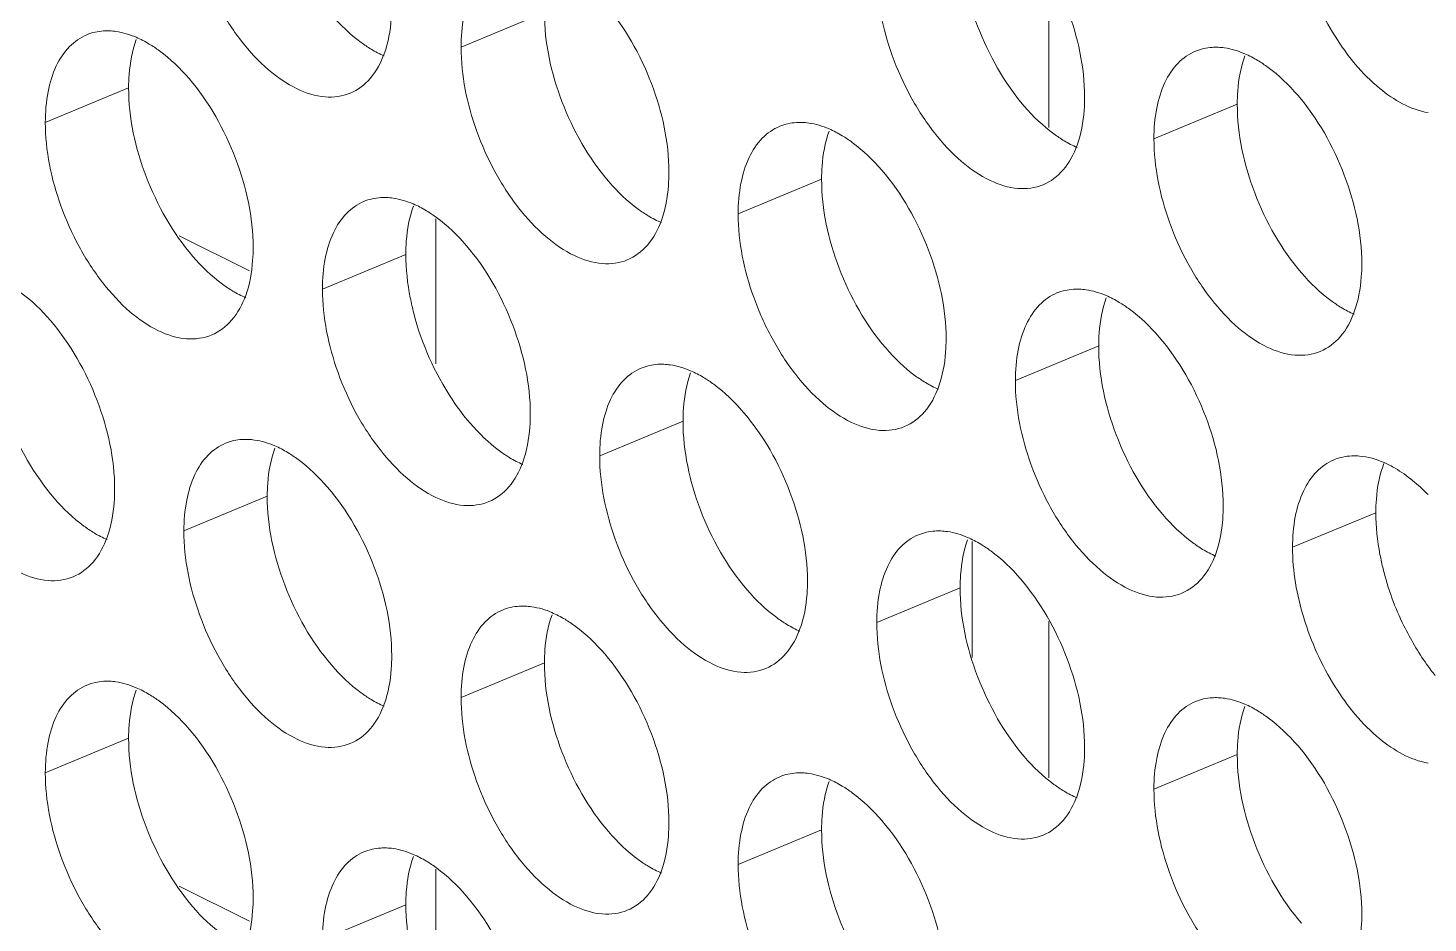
# Model space of a CAD drawing. Header units: millimetres. Extents: x 0 to 2524, y 0 to 1785.
# Drawn here: x 1798.18 to 1808.52, y 869.92 to 876.53 of the extents above; entities that cross this region are included whole.
import ezdxf

# ---------------------------------------------------------------- set-up
doc = ezdxf.new("R2010")
doc.units = ezdxf.units.MM
doc.header["$LTSCALE"] = 0.1
doc.layers.add('标注', color=251, linetype='Continuous', lineweight=9)

msp = doc.modelspace()

# ---------------------------------------------------------------- linework, layer by layer
at = {"layer": '标注'}
for p, q in [((1805.72, 876.949), (1805.72, 875.795)), ((1801.996, 876.644), (1801.381, 876.388)), ((1798.927, 876.089), (1798.312, 875.833)), ((1807.11, 875.968), (1806.495, 875.712)), ((1804.042, 875.413), (1803.426, 875.157)), ((1801.194, 874.05), (1801.194, 875.121)), ((1799.819, 874.738), (1799.299, 874.997)), ((1800.973, 874.859), (1800.358, 874.603)), ((1806.087, 874.183), (1805.472, 873.927)), ((1803.019, 873.628), (1802.404, 873.373)), ((1799.95, 873.074), (1799.335, 872.818)), ((1808.133, 872.952), (1807.518, 872.697)), ((1805.154, 871.883), (1805.154, 872.741)), ((1805.064, 872.398), (1804.449, 872.142)), ((1805.72, 872.149), (1805.72, 870.995)), ((1801.996, 871.844), (1801.381, 871.588)), ((1798.927, 871.289), (1798.312, 871.033)), ((1807.11, 871.168), (1806.495, 870.912)), ((1804.042, 870.613), (1803.426, 870.357)), ((1801.194, 869.25), (1801.194, 870.321)), ((1799.819, 869.938), (1799.299, 870.197)), ((1800.973, 870.059), (1800.358, 869.803))]:
    msp.add_line(p, q, dxfattribs=at)
msp.add_arc((1810.248, 873.052), 2.125, 194.0297, 206.073, dxfattribs=at)
for points, knots in [([(1800.563, 876.049), (1800.505, 876.025), (1800.366, 876.007), (1800.154, 876.076), (1799.944, 876.222), (1799.747, 876.435), (1799.576, 876.7), (1799.402, 877.089), (1799.335, 877.409), (1799.335, 877.618)], [0, 0, 0, 0, 0.08419, 0.180629, 0.294901, 0.426206, 0.569756, 0.71848, 1, 1, 1, 1]), ([(1808.518, 875.905), (1808.387, 875.927), (1808.113, 876.088), (1807.804, 876.471), (1807.582, 876.959), (1807.518, 877.321), (1807.518, 877.497)], [0, 0, 0, 0, 0.200223, 0.454809, 0.735097, 1, 1, 1, 1]), ([(1805.538, 875.953), (1805.39, 876.126), (1805.164, 876.526), (1805.064, 876.975), (1805.064, 877.198)], [0, 0, 0, 0, 0.505546, 1, 1, 1, 1]), ([(1805.51, 877.264), (1805.658, 877.092), (1805.884, 876.692), (1805.983, 876.242), (1805.983, 876.019)], [0, 0, 0, 0, 0.505546, 1, 1, 1, 1]), ([(1801.381, 876.388), (1801.381, 876.463), (1801.392, 876.606), (1801.45, 876.799), (1801.547, 876.95), (1801.639, 877.015), (1801.687, 877.034)], [0, 0, 0, 0, 0.300633, 0.564844, 0.793499, 1, 1, 1, 1]), ([(1805.677, 875.373), (1805.619, 875.349), (1805.48, 875.331), (1805.268, 875.4), (1805.058, 875.546), (1804.861, 875.759), (1804.69, 876.024), (1804.516, 876.413), (1804.449, 876.734), (1804.449, 876.942)], [0, 0, 0, 0, 0.08419, 0.180629, 0.294901, 0.426206, 0.569756, 0.71848, 1, 1, 1, 1]), ([(1800.869, 876.695), (1800.869, 876.663), (1800.865, 876.543), (1800.844, 876.423), (1800.814, 876.34)], [0, 0, 0, 0, 0.269025, 1, 1, 1, 1]), ([(1802.441, 876.71), (1802.59, 876.537), (1802.815, 876.137), (1802.915, 875.688), (1802.915, 875.465)], [0, 0, 0, 0, 0.505546, 1, 1, 1, 1]), ([(1800.717, 876.373), (1800.692, 876.389), (1800.583, 876.462), (1800.489, 876.553), (1800.424, 876.629)], [0, 0, 0, 0, 0.231736, 1, 1, 1, 1]), ([(1802.469, 875.399), (1802.321, 875.571), (1802.096, 875.971), (1801.996, 876.421), (1801.996, 876.644)], [0, 0, 0, 0, 0.505546, 1, 1, 1, 1]), ([(1798.312, 875.833), (1798.312, 875.909), (1798.324, 876.052), (1798.381, 876.245), (1798.478, 876.395), (1798.571, 876.46), (1798.619, 876.48)], [0, 0, 0, 0, 0.300633, 0.564844, 0.793499, 1, 1, 1, 1]), ([(1798.619, 876.48), (1798.658, 876.496), (1798.714, 876.509), (1798.771, 876.509), (1798.786, 876.509)], [0, 0, 0, 0, 0.741995, 1, 1, 1, 1]), ([(1798.786, 876.509), (1798.802, 876.508), (1798.869, 876.502), (1798.935, 876.481), (1798.983, 876.461)], [0, 0, 0, 0, 0.236225, 1, 1, 1, 1]), ([(1798.927, 876.089), (1798.927, 876.121), (1798.932, 876.241), (1798.953, 876.362), (1798.983, 876.444)], [0, 0, 0, 0, 0.269025, 1, 1, 1, 1]), ([(1799.079, 876.411), (1799.105, 876.396), (1799.213, 876.323), (1799.308, 876.231), (1799.373, 876.156)], [0, 0, 0, 0, 0.231736, 1, 1, 1, 1]), ([(1802.608, 874.818), (1802.551, 874.795), (1802.412, 874.777), (1802.2, 874.845), (1801.989, 874.992), (1801.792, 875.205), (1801.621, 875.47), (1801.448, 875.859), (1801.381, 876.179), (1801.381, 876.388)], [0, 0, 0, 0, 0.08419, 0.180629, 0.294901, 0.426206, 0.569756, 0.71848, 1, 1, 1, 1]), ([(1806.801, 876.359), (1806.84, 876.375), (1806.897, 876.387), (1806.954, 876.388), (1806.968, 876.387)], [0, 0, 0, 0, 0.741995, 1, 1, 1, 1]), ([(1806.968, 876.387), (1806.984, 876.387), (1807.052, 876.38), (1807.118, 876.36), (1807.165, 876.34)], [0, 0, 0, 0, 0.236225, 1, 1, 1, 1]), ([(1800.814, 876.34), (1800.79, 876.275), (1800.728, 876.155), (1800.619, 876.072), (1800.563, 876.049)], [0, 0, 0, 0, 0.533077, 1, 1, 1, 1]), ([(1806.495, 875.712), (1806.495, 875.788), (1806.506, 875.93), (1806.564, 876.123), (1806.661, 876.274), (1806.754, 876.339), (1806.801, 876.359)], [0, 0, 0, 0, 0.300633, 0.564844, 0.793499, 1, 1, 1, 1]), ([(1807.11, 875.968), (1807.11, 876), (1807.114, 876.12), (1807.136, 876.24), (1807.166, 876.323)], [0, 0, 0, 0, 0.269025, 1, 1, 1, 1]), ([(1807.262, 876.29), (1807.288, 876.274), (1807.396, 876.201), (1807.49, 876.11), (1807.556, 876.034)], [0, 0, 0, 0, 0.231736, 1, 1, 1, 1]), ([(1799.401, 874.844), (1799.253, 875.017), (1799.027, 875.417), (1798.927, 875.866), (1798.927, 876.089)], [0, 0, 0, 0, 0.505546, 1, 1, 1, 1]), ([(1799.373, 876.156), (1799.521, 875.983), (1799.747, 875.583), (1799.846, 875.133), (1799.846, 874.911)], [0, 0, 0, 0, 0.505546, 1, 1, 1, 1]), ([(1805.983, 876.019), (1805.983, 875.987), (1805.979, 875.867), (1805.958, 875.747), (1805.928, 875.664)], [0, 0, 0, 0, 0.269025, 1, 1, 1, 1]), ([(1807.584, 874.723), (1807.435, 874.895), (1807.21, 875.295), (1807.11, 875.745), (1807.11, 875.968)], [0, 0, 0, 0, 0.505546, 1, 1, 1, 1]), ([(1807.556, 876.034), (1807.704, 875.862), (1807.929, 875.461), (1808.029, 875.012), (1808.029, 874.789)], [0, 0, 0, 0, 0.505546, 1, 1, 1, 1]), ([(1805.832, 875.697), (1805.806, 875.713), (1805.698, 875.786), (1805.603, 875.877), (1805.538, 875.953)], [0, 0, 0, 0, 0.231736, 1, 1, 1, 1]), ([(1799.54, 874.264), (1799.482, 874.24), (1799.343, 874.222), (1799.131, 874.291), (1798.921, 874.437), (1798.724, 874.65), (1798.553, 874.916), (1798.379, 875.304), (1798.312, 875.625), (1798.312, 875.833)], [0, 0, 0, 0, 0.08419, 0.180629, 0.294901, 0.426206, 0.569756, 0.71848, 1, 1, 1, 1]), ([(1803.426, 875.157), (1803.426, 875.233), (1803.438, 875.376), (1803.495, 875.569), (1803.592, 875.719), (1803.685, 875.784), (1803.733, 875.804)], [0, 0, 0, 0, 0.300633, 0.564844, 0.793499, 1, 1, 1, 1]), ([(1803.733, 875.804), (1803.772, 875.82), (1803.829, 875.833), (1803.885, 875.833), (1803.9, 875.833)], [0, 0, 0, 0, 0.741995, 1, 1, 1, 1]), ([(1803.9, 875.833), (1803.916, 875.832), (1803.984, 875.826), (1804.049, 875.805), (1804.097, 875.785)], [0, 0, 0, 0, 0.236225, 1, 1, 1, 1]), ([(1804.042, 875.413), (1804.042, 875.445), (1804.046, 875.565), (1804.067, 875.686), (1804.097, 875.768)], [0, 0, 0, 0, 0.269025, 1, 1, 1, 1]), ([(1804.194, 875.735), (1804.219, 875.72), (1804.327, 875.647), (1804.422, 875.555), (1804.487, 875.48)], [0, 0, 0, 0, 0.231736, 1, 1, 1, 1]), ([(1805.928, 875.664), (1805.904, 875.599), (1805.842, 875.48), (1805.733, 875.396), (1805.677, 875.373)], [0, 0, 0, 0, 0.533077, 1, 1, 1, 1]), ([(1807.723, 874.143), (1807.665, 874.119), (1807.526, 874.101), (1807.314, 874.17), (1807.104, 874.316), (1806.907, 874.529), (1806.735, 874.794), (1806.562, 875.183), (1806.495, 875.503), (1806.495, 875.712)], [0, 0, 0, 0, 0.08419, 0.180629, 0.294901, 0.426206, 0.569756, 0.71848, 1, 1, 1, 1]), ([(1802.915, 875.465), (1802.915, 875.433), (1802.911, 875.313), (1802.889, 875.192), (1802.859, 875.11)], [0, 0, 0, 0, 0.269025, 1, 1, 1, 1]), ([(1804.487, 875.48), (1804.636, 875.307), (1804.861, 874.907), (1804.961, 874.457), (1804.961, 874.235)], [0, 0, 0, 0, 0.505546, 1, 1, 1, 1]), ([(1802.763, 875.143), (1802.737, 875.158), (1802.629, 875.231), (1802.535, 875.323), (1802.469, 875.399)], [0, 0, 0, 0, 0.231736, 1, 1, 1, 1]), ([(1804.515, 874.168), (1804.367, 874.341), (1804.141, 874.741), (1804.042, 875.191), (1804.042, 875.413)], [0, 0, 0, 0, 0.505546, 1, 1, 1, 1]), ([(1800.358, 874.603), (1800.358, 874.679), (1800.369, 874.821), (1800.427, 875.014), (1800.524, 875.165), (1800.616, 875.23), (1800.664, 875.25)], [0, 0, 0, 0, 0.300633, 0.564844, 0.793499, 1, 1, 1, 1]), ([(1800.664, 875.25), (1800.703, 875.266), (1800.76, 875.278), (1800.817, 875.279), (1800.831, 875.278)], [0, 0, 0, 0, 0.741995, 1, 1, 1, 1]), ([(1800.831, 875.278), (1800.847, 875.278), (1800.915, 875.271), (1800.981, 875.251), (1801.028, 875.231)], [0, 0, 0, 0, 0.236225, 1, 1, 1, 1]), ([(1800.973, 874.859), (1800.973, 874.891), (1800.977, 875.011), (1800.999, 875.131), (1801.029, 875.214)], [0, 0, 0, 0, 0.269025, 1, 1, 1, 1]), ([(1801.125, 875.181), (1801.151, 875.165), (1801.259, 875.093), (1801.353, 875.001), (1801.419, 874.925)], [0, 0, 0, 0, 0.231736, 1, 1, 1, 1]), ([(1804.654, 873.588), (1804.596, 873.564), (1804.458, 873.546), (1804.245, 873.615), (1804.035, 873.761), (1803.838, 873.974), (1803.667, 874.24), (1803.493, 874.629), (1803.426, 874.949), (1803.426, 875.157)], [0, 0, 0, 0, 0.08419, 0.180629, 0.294901, 0.426206, 0.569756, 0.71848, 1, 1, 1, 1]), ([(1802.859, 875.11), (1802.836, 875.044), (1802.773, 874.925), (1802.665, 874.842), (1802.608, 874.818)], [0, 0, 0, 0, 0.533077, 1, 1, 1, 1]), ([(1801.419, 874.925), (1801.567, 874.753), (1801.792, 874.353), (1801.892, 873.903), (1801.892, 873.68)], [0, 0, 0, 0, 0.505546, 1, 1, 1, 1]), ([(1799.695, 874.588), (1799.669, 874.604), (1799.561, 874.677), (1799.466, 874.768), (1799.401, 874.844)], [0, 0, 0, 0, 0.231736, 1, 1, 1, 1]), ([(1799.846, 874.911), (1799.846, 874.878), (1799.842, 874.758), (1799.821, 874.638), (1799.791, 874.555)], [0, 0, 0, 0, 0.269025, 1, 1, 1, 1]), ([(1801.031, 874.426), (1801.022, 874.463), (1800.99, 874.605), (1800.973, 874.751), (1800.973, 874.859)], [0, 0, 0, 0, 0.261395, 1, 1, 1, 1]), ([(1807.877, 874.467), (1807.851, 874.483), (1807.743, 874.555), (1807.649, 874.647), (1807.584, 874.723)], [0, 0, 0, 0, 0.231736, 1, 1, 1, 1]), ([(1808.029, 874.789), (1808.029, 874.757), (1808.025, 874.637), (1808.003, 874.517), (1807.973, 874.434)], [0, 0, 0, 0, 0.269025, 1, 1, 1, 1]), ([(1798.057, 874.626), (1798.082, 874.611), (1798.19, 874.538), (1798.285, 874.447), (1798.35, 874.371)], [0, 0, 0, 0, 0.231736, 1, 1, 1, 1]), ([(1799.791, 874.555), (1799.767, 874.49), (1799.705, 874.371), (1799.596, 874.287), (1799.54, 874.264)], [0, 0, 0, 0, 0.533077, 1, 1, 1, 1]), ([(1801.586, 873.034), (1801.528, 873.01), (1801.389, 872.992), (1801.177, 873.061), (1800.967, 873.207), (1800.77, 873.42), (1800.598, 873.685), (1800.425, 874.074), (1800.358, 874.394), (1800.358, 874.603)], [0, 0, 0, 0, 0.08419, 0.180629, 0.294901, 0.426206, 0.569756, 0.71848, 1, 1, 1, 1]), ([(1805.472, 873.927), (1805.472, 874.003), (1805.484, 874.145), (1805.541, 874.338), (1805.638, 874.489), (1805.731, 874.554), (1805.779, 874.574)], [0, 0, 0, 0, 0.300633, 0.564844, 0.793499, 1, 1, 1, 1]), ([(1805.779, 874.574), (1805.818, 874.59), (1805.874, 874.602), (1805.931, 874.603), (1805.946, 874.602)], [0, 0, 0, 0, 0.741995, 1, 1, 1, 1]), ([(1805.946, 874.602), (1805.962, 874.602), (1806.029, 874.595), (1806.095, 874.575), (1806.143, 874.555)], [0, 0, 0, 0, 0.236225, 1, 1, 1, 1]), ([(1806.087, 874.183), (1806.087, 874.215), (1806.092, 874.335), (1806.113, 874.455), (1806.143, 874.538)], [0, 0, 0, 0, 0.269025, 1, 1, 1, 1]), ([(1801.447, 873.614), (1801.399, 873.669), (1801.216, 873.915), (1801.089, 874.201), (1801.031, 874.426)], [0, 0, 0, 0, 0.24034, 1, 1, 1, 1]), ([(1806.239, 874.505), (1806.265, 874.489), (1806.373, 874.417), (1806.468, 874.325), (1806.533, 874.249)], [0, 0, 0, 0, 0.231736, 1, 1, 1, 1]), ([(1807.973, 874.434), (1807.95, 874.368), (1807.888, 874.249), (1807.779, 874.166), (1807.723, 874.143)], [0, 0, 0, 0, 0.533077, 1, 1, 1, 1]), ([(1798.378, 873.059), (1798.23, 873.232), (1798.004, 873.632), (1797.905, 874.082), (1797.905, 874.304)], [0, 0, 0, 0, 0.505546, 1, 1, 1, 1]), ([(1798.35, 874.371), (1798.498, 874.198), (1798.724, 873.798), (1798.824, 873.348), (1798.824, 873.126)], [0, 0, 0, 0, 0.505546, 1, 1, 1, 1]), ([(1804.961, 874.235), (1804.961, 874.202), (1804.956, 874.082), (1804.935, 873.962), (1804.905, 873.88)], [0, 0, 0, 0, 0.269025, 1, 1, 1, 1]), ([(1806.533, 874.249), (1806.681, 874.077), (1806.907, 873.677), (1807.006, 873.227), (1807.006, 873.004)], [0, 0, 0, 0, 0.505546, 1, 1, 1, 1]), ([(1804.809, 873.913), (1804.783, 873.928), (1804.675, 874.001), (1804.58, 874.092), (1804.515, 874.168)], [0, 0, 0, 0, 0.231736, 1, 1, 1, 1]), ([(1806.561, 872.938), (1806.412, 873.11), (1806.187, 873.51), (1806.087, 873.96), (1806.087, 874.183)], [0, 0, 0, 0, 0.505546, 1, 1, 1, 1]), ([(1798.517, 872.479), (1798.459, 872.455), (1798.321, 872.437), (1798.108, 872.506), (1797.898, 872.653), (1797.701, 872.866), (1797.53, 873.131), (1797.356, 873.52), (1797.289, 873.84), (1797.289, 874.049)], [0, 0, 0, 0, 0.08419, 0.180629, 0.294901, 0.426206, 0.569756, 0.71848, 1, 1, 1, 1]), ([(1802.404, 873.373), (1802.404, 873.448), (1802.415, 873.591), (1802.472, 873.784), (1802.57, 873.934), (1802.662, 873.999), (1802.71, 874.019)], [0, 0, 0, 0, 0.300633, 0.564844, 0.793499, 1, 1, 1, 1]), ([(1802.71, 874.019), (1802.749, 874.035), (1802.806, 874.048), (1802.862, 874.049), (1802.877, 874.048)], [0, 0, 0, 0, 0.741995, 1, 1, 1, 1]), ([(1802.877, 874.048), (1802.893, 874.047), (1802.961, 874.041), (1803.027, 874.021), (1803.074, 874)], [0, 0, 0, 0, 0.236225, 1, 1, 1, 1]), ([(1803.019, 873.628), (1803.019, 873.661), (1803.023, 873.781), (1803.045, 873.901), (1803.074, 873.984)], [0, 0, 0, 0, 0.269025, 1, 1, 1, 1]), ([(1803.171, 873.95), (1803.197, 873.935), (1803.305, 873.862), (1803.399, 873.771), (1803.464, 873.695)], [0, 0, 0, 0, 0.231736, 1, 1, 1, 1]), ([(1806.7, 872.358), (1806.642, 872.334), (1806.503, 872.316), (1806.291, 872.385), (1806.081, 872.531), (1805.884, 872.744), (1805.713, 873.009), (1805.539, 873.398), (1805.472, 873.718), (1805.472, 873.927)], [0, 0, 0, 0, 0.08419, 0.180629, 0.294901, 0.426206, 0.569756, 0.71848, 1, 1, 1, 1]), ([(1804.905, 873.88), (1804.881, 873.814), (1804.819, 873.695), (1804.711, 873.612), (1804.654, 873.588)], [0, 0, 0, 0, 0.533077, 1, 1, 1, 1]), ([(1803.464, 873.695), (1803.613, 873.522), (1803.838, 873.122), (1803.938, 872.672), (1803.938, 872.45)], [0, 0, 0, 0, 0.505546, 1, 1, 1, 1]), ([(1801.74, 873.358), (1801.714, 873.374), (1801.606, 873.446), (1801.512, 873.538), (1801.447, 873.614)], [0, 0, 0, 0, 0.231736, 1, 1, 1, 1]), ([(1801.892, 873.68), (1801.892, 873.648), (1801.888, 873.528), (1801.866, 873.408), (1801.836, 873.325)], [0, 0, 0, 0, 0.269025, 1, 1, 1, 1]), ([(1803.492, 872.383), (1803.344, 872.556), (1803.118, 872.956), (1803.019, 873.406), (1803.019, 873.628)], [0, 0, 0, 0, 0.505546, 1, 1, 1, 1]), ([(1799.642, 873.465), (1799.681, 873.481), (1799.737, 873.494), (1799.794, 873.494), (1799.809, 873.493)], [0, 0, 0, 0, 0.741995, 1, 1, 1, 1]), ([(1799.809, 873.493), (1799.825, 873.493), (1799.892, 873.486), (1799.958, 873.466), (1800.006, 873.446)], [0, 0, 0, 0, 0.236225, 1, 1, 1, 1]), ([(1799.335, 872.818), (1799.335, 872.894), (1799.347, 873.036), (1799.404, 873.229), (1799.501, 873.38), (1799.594, 873.445), (1799.642, 873.465)], [0, 0, 0, 0, 0.300633, 0.564844, 0.793499, 1, 1, 1, 1]), ([(1799.95, 873.074), (1799.95, 873.106), (1799.955, 873.226), (1799.976, 873.346), (1800.006, 873.429)], [0, 0, 0, 0, 0.269025, 1, 1, 1, 1]), ([(1800.102, 873.396), (1800.128, 873.38), (1800.236, 873.308), (1800.331, 873.216), (1800.396, 873.14)], [0, 0, 0, 0, 0.231736, 1, 1, 1, 1]), ([(1801.836, 873.325), (1801.813, 873.259), (1801.751, 873.14), (1801.642, 873.057), (1801.586, 873.034)], [0, 0, 0, 0, 0.533077, 1, 1, 1, 1]), ([(1803.631, 871.803), (1803.574, 871.779), (1803.435, 871.761), (1803.222, 871.83), (1803.012, 871.977), (1802.815, 872.19), (1802.644, 872.455), (1802.471, 872.844), (1802.404, 873.164), (1802.404, 873.373)], [0, 0, 0, 0, 0.08419, 0.180629, 0.294901, 0.426206, 0.569756, 0.71848, 1, 1, 1, 1]), ([(1807.518, 872.697), (1807.518, 872.772), (1807.529, 872.915), (1807.587, 873.108), (1807.684, 873.258), (1807.776, 873.323), (1807.824, 873.343)], [0, 0, 0, 0, 0.300719, 0.564842, 0.793477, 1, 1, 1, 1]), ([(1807.956, 873.372), (1807.975, 873.373), (1808.056, 873.371), (1808.136, 873.347), (1808.193, 873.322)], [0, 0, 0, 0, 0.234203, 1, 1, 1, 1]), ([(1807.956, 873.372), (1807.975, 873.373), (1808.056, 873.371), (1808.136, 873.347), (1808.193, 873.322)], [0, 0, 0, 0, 0.234203, 1, 1, 1, 1]), ([(1808.133, 872.952), (1808.133, 872.986), (1808.137, 873.108), (1808.16, 873.232), (1808.192, 873.316)], [0, 0, 0, 0, 0.269773, 1, 1, 1, 1]), ([(1808.193, 873.322), (1808.221, 873.31), (1808.341, 873.248), (1808.446, 873.16), (1808.518, 873.086)], [0, 0, 0, 0, 0.228039, 1, 1, 1, 1]), ([(1798.824, 873.126), (1798.824, 873.093), (1798.819, 872.973), (1798.798, 872.853), (1798.768, 872.771)], [0, 0, 0, 0, 0.269025, 1, 1, 1, 1]), ([(1800.424, 871.829), (1800.275, 872.002), (1800.05, 872.402), (1799.95, 872.851), (1799.95, 873.074)], [0, 0, 0, 0, 0.505546, 1, 1, 1, 1]), ([(1800.396, 873.14), (1800.544, 872.968), (1800.77, 872.568), (1800.869, 872.118), (1800.869, 871.895)], [0, 0, 0, 0, 0.505546, 1, 1, 1, 1]), ([(1798.672, 872.804), (1798.646, 872.819), (1798.538, 872.892), (1798.443, 872.984), (1798.378, 873.059)], [0, 0, 0, 0, 0.231736, 1, 1, 1, 1]), ([(1807.006, 873.004), (1807.006, 872.972), (1807.002, 872.852), (1806.981, 872.732), (1806.951, 872.649)], [0, 0, 0, 0, 0.269025, 1, 1, 1, 1]), ([(1806.854, 872.682), (1806.829, 872.698), (1806.721, 872.77), (1806.626, 872.862), (1806.561, 872.938)], [0, 0, 0, 0, 0.231736, 1, 1, 1, 1]), ([(1808.187, 872.537), (1808.178, 872.572), (1808.148, 872.709), (1808.133, 872.849), (1808.133, 872.952)], [0, 0, 0, 0, 0.261145, 1, 1, 1, 1]), ([(1798.768, 872.771), (1798.744, 872.705), (1798.682, 872.586), (1798.574, 872.503), (1798.517, 872.479)], [0, 0, 0, 0, 0.533077, 1, 1, 1, 1]), ([(1800.563, 871.249), (1800.505, 871.225), (1800.366, 871.207), (1800.154, 871.276), (1799.944, 871.422), (1799.747, 871.635), (1799.576, 871.9), (1799.402, 872.289), (1799.335, 872.609), (1799.335, 872.818)], [0, 0, 0, 0, 0.08419, 0.180629, 0.294901, 0.426206, 0.569756, 0.71848, 1, 1, 1, 1]), ([(1804.449, 872.142), (1804.449, 872.218), (1804.461, 872.36), (1804.518, 872.554), (1804.615, 872.704), (1804.708, 872.769), (1804.756, 872.789)], [0, 0, 0, 0, 0.300633, 0.564844, 0.793499, 1, 1, 1, 1]), ([(1804.756, 872.789), (1804.795, 872.805), (1804.851, 872.818), (1804.908, 872.818), (1804.923, 872.818)], [0, 0, 0, 0, 0.741995, 1, 1, 1, 1]), ([(1804.923, 872.818), (1804.939, 872.817), (1805.006, 872.811), (1805.072, 872.79), (1805.12, 872.77)], [0, 0, 0, 0, 0.236225, 1, 1, 1, 1]), ([(1805.064, 872.398), (1805.064, 872.43), (1805.069, 872.55), (1805.09, 872.671), (1805.12, 872.753)], [0, 0, 0, 0, 0.269025, 1, 1, 1, 1]), ([(1805.216, 872.72), (1805.242, 872.705), (1805.35, 872.632), (1805.445, 872.54), (1805.51, 872.464)], [0, 0, 0, 0, 0.231736, 1, 1, 1, 1]), ([(1808.518, 871.105), (1808.387, 871.127), (1808.113, 871.288), (1807.804, 871.671), (1807.582, 872.159), (1807.518, 872.521), (1807.518, 872.697)], [0, 0, 0, 0, 0.200223, 0.454809, 0.735097, 1, 1, 1, 1]), ([(1806.951, 872.649), (1806.927, 872.583), (1806.865, 872.464), (1806.756, 872.381), (1806.7, 872.358)], [0, 0, 0, 0, 0.533077, 1, 1, 1, 1]), ([(1803.938, 872.45), (1803.938, 872.418), (1803.934, 872.298), (1803.912, 872.177), (1803.882, 872.095)], [0, 0, 0, 0, 0.269025, 1, 1, 1, 1]), ([(1805.51, 872.464), (1805.658, 872.292), (1805.884, 871.892), (1805.983, 871.442), (1805.983, 871.219)], [0, 0, 0, 0, 0.505546, 1, 1, 1, 1]), ([(1803.786, 872.128), (1803.76, 872.143), (1803.652, 872.216), (1803.557, 872.308), (1803.492, 872.383)], [0, 0, 0, 0, 0.231736, 1, 1, 1, 1]), ([(1805.538, 871.153), (1805.39, 871.326), (1805.164, 871.726), (1805.064, 872.175), (1805.064, 872.398)], [0, 0, 0, 0, 0.505546, 1, 1, 1, 1]), ([(1801.687, 872.234), (1801.726, 872.251), (1801.783, 872.263), (1801.84, 872.264), (1801.854, 872.263)], [0, 0, 0, 0, 0.741995, 1, 1, 1, 1]), ([(1801.854, 872.263), (1801.87, 872.262), (1801.938, 872.256), (1802.004, 872.236), (1802.051, 872.215)], [0, 0, 0, 0, 0.236225, 1, 1, 1, 1]), ([(1801.381, 871.588), (1801.381, 871.663), (1801.392, 871.806), (1801.45, 871.999), (1801.547, 872.15), (1801.639, 872.215), (1801.687, 872.234)], [0, 0, 0, 0, 0.300633, 0.564844, 0.793499, 1, 1, 1, 1]), ([(1801.996, 871.844), (1801.996, 871.876), (1802, 871.996), (1802.022, 872.116), (1802.052, 872.199)], [0, 0, 0, 0, 0.269025, 1, 1, 1, 1]), ([(1802.148, 872.166), (1802.174, 872.15), (1802.282, 872.077), (1802.376, 871.986), (1802.441, 871.91)], [0, 0, 0, 0, 0.231736, 1, 1, 1, 1]), ([(1805.677, 870.573), (1805.619, 870.549), (1805.48, 870.531), (1805.268, 870.6), (1805.058, 870.746), (1804.861, 870.959), (1804.69, 871.224), (1804.516, 871.613), (1804.449, 871.934), (1804.449, 872.142)], [0, 0, 0, 0, 0.08419, 0.180629, 0.294901, 0.426206, 0.569756, 0.71848, 1, 1, 1, 1]), ([(1803.882, 872.095), (1803.858, 872.029), (1803.796, 871.91), (1803.688, 871.827), (1803.631, 871.803)], [0, 0, 0, 0, 0.533077, 1, 1, 1, 1]), ([(1808.571, 871.75), (1808.549, 871.777), (1808.462, 871.893), (1808.388, 872.019), (1808.34, 872.118)], [0, 0, 0, 0, 0.242274, 1, 1, 1, 1]), ([(1800.717, 871.573), (1800.692, 871.589), (1800.583, 871.662), (1800.489, 871.753), (1800.424, 871.829)], [0, 0, 0, 0, 0.231736, 1, 1, 1, 1]), ([(1800.869, 871.895), (1800.869, 871.863), (1800.865, 871.743), (1800.844, 871.623), (1800.814, 871.54)], [0, 0, 0, 0, 0.269025, 1, 1, 1, 1]), ([(1802.469, 870.599), (1802.321, 870.771), (1802.096, 871.171), (1801.996, 871.621), (1801.996, 871.844)], [0, 0, 0, 0, 0.505546, 1, 1, 1, 1]), ([(1802.441, 871.91), (1802.59, 871.737), (1802.815, 871.337), (1802.915, 870.888), (1802.915, 870.665)], [0, 0, 0, 0, 0.505546, 1, 1, 1, 1]), ([(1798.312, 871.033), (1798.312, 871.109), (1798.324, 871.252), (1798.381, 871.445), (1798.478, 871.595), (1798.571, 871.66), (1798.619, 871.68)], [0, 0, 0, 0, 0.300633, 0.564844, 0.793499, 1, 1, 1, 1]), ([(1798.619, 871.68), (1798.658, 871.696), (1798.714, 871.709), (1798.771, 871.709), (1798.786, 871.709)], [0, 0, 0, 0, 0.741995, 1, 1, 1, 1]), ([(1798.786, 871.709), (1798.802, 871.708), (1798.869, 871.702), (1798.935, 871.681), (1798.983, 871.661)], [0, 0, 0, 0, 0.236225, 1, 1, 1, 1]), ([(1798.927, 871.289), (1798.927, 871.321), (1798.932, 871.441), (1798.953, 871.562), (1798.983, 871.644)], [0, 0, 0, 0, 0.269025, 1, 1, 1, 1]), ([(1799.079, 871.611), (1799.105, 871.596), (1799.213, 871.523), (1799.308, 871.431), (1799.373, 871.356)], [0, 0, 0, 0, 0.231736, 1, 1, 1, 1]), ([(1800.814, 871.54), (1800.79, 871.475), (1800.728, 871.355), (1800.619, 871.272), (1800.563, 871.249)], [0, 0, 0, 0, 0.533077, 1, 1, 1, 1]), ([(1802.608, 870.018), (1802.551, 869.995), (1802.412, 869.977), (1802.2, 870.045), (1801.989, 870.192), (1801.792, 870.405), (1801.621, 870.67), (1801.448, 871.059), (1801.381, 871.379), (1801.381, 871.588)], [0, 0, 0, 0, 0.08419, 0.180629, 0.294901, 0.426206, 0.569756, 0.71848, 1, 1, 1, 1]), ([(1806.495, 870.912), (1806.495, 870.988), (1806.506, 871.13), (1806.564, 871.323), (1806.661, 871.474), (1806.754, 871.539), (1806.801, 871.559)], [0, 0, 0, 0, 0.300633, 0.564844, 0.793499, 1, 1, 1, 1]), ([(1806.801, 871.559), (1806.84, 871.575), (1806.897, 871.587), (1806.954, 871.588), (1806.968, 871.587)], [0, 0, 0, 0, 0.741995, 1, 1, 1, 1]), ([(1806.968, 871.587), (1806.984, 871.587), (1807.052, 871.58), (1807.118, 871.56), (1807.165, 871.54)], [0, 0, 0, 0, 0.236225, 1, 1, 1, 1]), ([(1807.11, 871.168), (1807.11, 871.2), (1807.114, 871.32), (1807.136, 871.44), (1807.166, 871.523)], [0, 0, 0, 0, 0.269025, 1, 1, 1, 1]), ([(1807.262, 871.49), (1807.288, 871.474), (1807.396, 871.401), (1807.49, 871.31), (1807.556, 871.234)], [0, 0, 0, 0, 0.231736, 1, 1, 1, 1]), ([(1799.373, 871.356), (1799.521, 871.183), (1799.747, 870.783), (1799.846, 870.333), (1799.846, 870.111)], [0, 0, 0, 0, 0.505546, 1, 1, 1, 1]), ([(1799.401, 870.044), (1799.253, 870.217), (1799.027, 870.617), (1798.927, 871.066), (1798.927, 871.289)], [0, 0, 0, 0, 0.505546, 1, 1, 1, 1]), ([(1805.983, 871.219), (1805.983, 871.187), (1805.979, 871.067), (1805.958, 870.947), (1805.928, 870.864)], [0, 0, 0, 0, 0.269025, 1, 1, 1, 1]), ([(1807.556, 871.234), (1807.704, 871.062), (1807.929, 870.661), (1808.029, 870.212), (1808.029, 869.989)], [0, 0, 0, 0, 0.505546, 1, 1, 1, 1]), ([(1805.832, 870.897), (1805.806, 870.913), (1805.698, 870.986), (1805.603, 871.077), (1805.538, 871.153)], [0, 0, 0, 0, 0.231736, 1, 1, 1, 1]), ([(1807.584, 869.923), (1807.435, 870.095), (1807.21, 870.495), (1807.11, 870.945), (1807.11, 871.168)], [0, 0, 0, 0, 0.505546, 1, 1, 1, 1]), ([(1799.54, 869.464), (1799.482, 869.44), (1799.343, 869.422), (1799.131, 869.491), (1798.921, 869.637), (1798.724, 869.85), (1798.553, 870.116), (1798.379, 870.504), (1798.312, 870.825), (1798.312, 871.033)], [0, 0, 0, 0, 0.08419, 0.180629, 0.294901, 0.426206, 0.569756, 0.71848, 1, 1, 1, 1]), ([(1803.426, 870.357), (1803.426, 870.433), (1803.438, 870.576), (1803.495, 870.769), (1803.592, 870.919), (1803.685, 870.984), (1803.733, 871.004)], [0, 0, 0, 0, 0.300633, 0.564844, 0.793499, 1, 1, 1, 1]), ([(1803.733, 871.004), (1803.772, 871.02), (1803.829, 871.033), (1803.885, 871.033), (1803.9, 871.033)], [0, 0, 0, 0, 0.741995, 1, 1, 1, 1]), ([(1803.9, 871.033), (1803.916, 871.032), (1803.984, 871.026), (1804.049, 871.005), (1804.097, 870.985)], [0, 0, 0, 0, 0.236225, 1, 1, 1, 1]), ([(1804.042, 870.613), (1804.042, 870.645), (1804.046, 870.765), (1804.067, 870.886), (1804.097, 870.968)], [0, 0, 0, 0, 0.269025, 1, 1, 1, 1]), ([(1804.194, 870.935), (1804.219, 870.92), (1804.327, 870.847), (1804.422, 870.755), (1804.487, 870.68)], [0, 0, 0, 0, 0.231736, 1, 1, 1, 1]), ([(1807.723, 869.343), (1807.665, 869.319), (1807.526, 869.301), (1807.314, 869.37), (1807.104, 869.516), (1806.907, 869.729), (1806.735, 869.994), (1806.562, 870.383), (1806.495, 870.703), (1806.495, 870.912)], [0, 0, 0, 0, 0.08419, 0.180629, 0.294901, 0.426206, 0.569756, 0.71848, 1, 1, 1, 1]), ([(1805.928, 870.864), (1805.904, 870.799), (1805.842, 870.68), (1805.733, 870.596), (1805.677, 870.573)], [0, 0, 0, 0, 0.533077, 1, 1, 1, 1]), ([(1802.763, 870.343), (1802.737, 870.358), (1802.629, 870.431), (1802.535, 870.523), (1802.469, 870.599)], [0, 0, 0, 0, 0.231736, 1, 1, 1, 1]), ([(1802.915, 870.665), (1802.915, 870.633), (1802.911, 870.513), (1802.889, 870.392), (1802.859, 870.31)], [0, 0, 0, 0, 0.269025, 1, 1, 1, 1]), ([(1804.515, 869.368), (1804.367, 869.541), (1804.141, 869.941), (1804.042, 870.391), (1804.042, 870.613)], [0, 0, 0, 0, 0.505546, 1, 1, 1, 1]), ([(1804.487, 870.68), (1804.636, 870.507), (1804.861, 870.107), (1804.961, 869.657), (1804.961, 869.435)], [0, 0, 0, 0, 0.505546, 1, 1, 1, 1]), ([(1800.358, 869.803), (1800.358, 869.879), (1800.369, 870.021), (1800.427, 870.214), (1800.524, 870.365), (1800.616, 870.43), (1800.664, 870.45)], [0, 0, 0, 0, 0.300633, 0.564844, 0.793499, 1, 1, 1, 1]), ([(1800.664, 870.45), (1800.703, 870.466), (1800.76, 870.478), (1800.817, 870.479), (1800.831, 870.478)], [0, 0, 0, 0, 0.741995, 1, 1, 1, 1]), ([(1800.831, 870.478), (1800.847, 870.478), (1800.915, 870.471), (1800.981, 870.451), (1801.028, 870.431)], [0, 0, 0, 0, 0.236225, 1, 1, 1, 1]), ([(1800.973, 870.059), (1800.973, 870.091), (1800.977, 870.211), (1800.999, 870.331), (1801.029, 870.414)], [0, 0, 0, 0, 0.269025, 1, 1, 1, 1]), ([(1801.125, 870.381), (1801.151, 870.365), (1801.259, 870.293), (1801.353, 870.201), (1801.419, 870.125)], [0, 0, 0, 0, 0.231736, 1, 1, 1, 1]), ([(1802.859, 870.31), (1802.836, 870.244), (1802.773, 870.125), (1802.665, 870.042), (1802.608, 870.018)], [0, 0, 0, 0, 0.533077, 1, 1, 1, 1]), ([(1804.654, 868.788), (1804.596, 868.764), (1804.458, 868.746), (1804.245, 868.815), (1804.035, 868.961), (1803.838, 869.174), (1803.667, 869.44), (1803.493, 869.829), (1803.426, 870.149), (1803.426, 870.357)], [0, 0, 0, 0, 0.08419, 0.180629, 0.294901, 0.426206, 0.569756, 0.71848, 1, 1, 1, 1]), ([(1799.846, 870.111), (1799.846, 870.078), (1799.842, 869.958), (1799.821, 869.838), (1799.791, 869.755)], [0, 0, 0, 0, 0.269025, 1, 1, 1, 1]), ([(1801.419, 870.125), (1801.567, 869.953), (1801.792, 869.553), (1801.892, 869.103), (1801.892, 868.88)], [0, 0, 0, 0, 0.505546, 1, 1, 1, 1]), ([(1799.695, 869.788), (1799.669, 869.804), (1799.561, 869.877), (1799.466, 869.968), (1799.401, 870.044)], [0, 0, 0, 0, 0.231736, 1, 1, 1, 1]), ([(1801.031, 869.626), (1801.022, 869.663), (1800.99, 869.805), (1800.973, 869.951), (1800.973, 870.059)], [0, 0, 0, 0, 0.261395, 1, 1, 1, 1]), ([(1808.029, 869.989), (1808.029, 869.957), (1808.025, 869.837), (1808.003, 869.717), (1807.973, 869.634)], [0, 0, 0, 0, 0.269025, 1, 1, 1, 1])]:
    msp.add_open_spline(points, degree=3, knots=knots, dxfattribs=at)
for points in [[(1798.983, 876.461), (1799.016, 876.447), (1799.048, 876.43), (1799.079, 876.411)], [(1800.814, 876.324), (1800.781, 876.338), (1800.748, 876.355), (1800.717, 876.373)], [(1807.165, 876.34), (1807.199, 876.325), (1807.231, 876.308), (1807.262, 876.29)], [(1804.097, 875.785), (1804.13, 875.771), (1804.162, 875.754), (1804.194, 875.735)], [(1805.928, 875.648), (1805.895, 875.662), (1805.863, 875.679), (1805.832, 875.697)], [(1801.028, 875.231), (1801.062, 875.216), (1801.094, 875.2), (1801.125, 875.181)], [(1802.86, 875.093), (1802.826, 875.107), (1802.794, 875.124), (1802.763, 875.143)], [(1799.791, 874.539), (1799.758, 874.553), (1799.726, 874.57), (1799.695, 874.588)], [(1806.143, 874.555), (1806.176, 874.54), (1806.208, 874.524), (1806.239, 874.505)], [(1807.974, 874.417), (1807.941, 874.431), (1807.908, 874.448), (1807.877, 874.467)], [(1803.074, 874), (1803.107, 873.986), (1803.14, 873.969), (1803.171, 873.95)], [(1804.905, 873.863), (1804.872, 873.877), (1804.84, 873.894), (1804.809, 873.913)], [(1800.006, 873.446), (1800.039, 873.432), (1800.071, 873.415), (1800.102, 873.396)], [(1801.837, 873.308), (1801.804, 873.323), (1801.771, 873.339), (1801.74, 873.358)], [(1807.824, 873.343), (1807.866, 873.361), (1807.911, 873.37), (1807.956, 873.372)], [(1807.824, 873.343), (1807.866, 873.361), (1807.911, 873.37), (1807.956, 873.372)], [(1798.768, 872.754), (1798.735, 872.768), (1798.703, 872.785), (1798.672, 872.804)], [(1805.12, 872.77), (1805.153, 872.756), (1805.185, 872.739), (1805.216, 872.72)], [(1806.951, 872.632), (1806.918, 872.647), (1806.885, 872.664), (1806.854, 872.682)], [(1802.051, 872.215), (1802.085, 872.201), (1802.117, 872.184), (1802.148, 872.166)], [(1803.882, 872.078), (1803.849, 872.092), (1803.817, 872.109), (1803.786, 872.128)], [(1798.983, 871.661), (1799.016, 871.647), (1799.048, 871.63), (1799.079, 871.611)], [(1800.814, 871.524), (1800.781, 871.538), (1800.748, 871.555), (1800.717, 871.573)], [(1807.165, 871.54), (1807.199, 871.525), (1807.231, 871.508), (1807.262, 871.49)], [(1804.097, 870.985), (1804.13, 870.971), (1804.162, 870.954), (1804.194, 870.935)], [(1805.928, 870.848), (1805.895, 870.862), (1805.863, 870.879), (1805.832, 870.897)], [(1801.028, 870.431), (1801.062, 870.416), (1801.094, 870.4), (1801.125, 870.381)], [(1802.86, 870.293), (1802.826, 870.307), (1802.794, 870.324), (1802.763, 870.343)]]:
    msp.add_open_spline(points, degree=3, dxfattribs=at)

doc.saveas('drawing.dxf')
